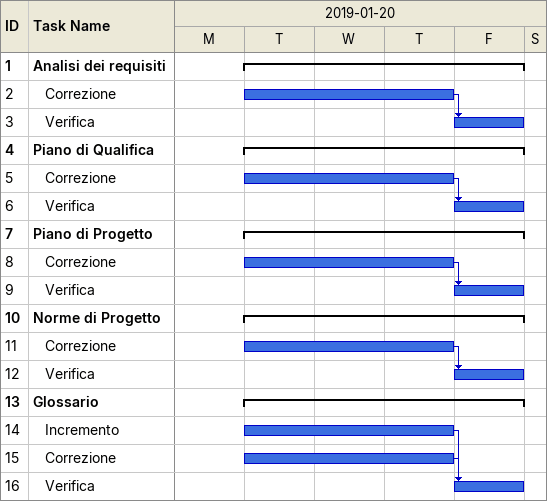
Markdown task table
| ID | Level | Task | Start | Finish | Predecessors |
|---|---|---|---|---|---|
| 1 | 1 | **Analisi dei requisiti** | 2019-01-22 | 2019-01-25 |  |
| 2 | 2 | Correzione | 2019-01-22 | 2019-01-24 |  |
| 3 | 2 | Verifica | 2019-01-25 | 2019-01-25 | 2 |
| 4 | 1 | **Piano di Qualifica** | 2019-01-22 | 2019-01-25 |  |
| 5 | 2 | Correzione | 2019-01-22 | 2019-01-24 |  |
| 6 | 2 | Verifica | 2019-01-25 | 2019-01-25 | 5 |
| 7 | 1 | **Piano di Progetto** | 2019-01-22 | 2019-01-25 |  |
| 8 | 2 | Correzione | 2019-01-22 | 2019-01-24 |  |
| 9 | 2 | Verifica | 2019-01-25 | 2019-01-25 | 8 |
| 10 | 1 | **Norme di Progetto** | 2019-01-22 | 2019-01-25 |  |
| 11 | 2 | Correzione | 2019-01-22 | 2019-01-24 |  |
| 12 | 2 | Verifica | 2019-01-25 | 2019-01-25 | 11 |
| 13 | 1 | **Glossario** | 2019-01-22 | 2019-01-25 |  |
| 14 | 2 | Incremento | 2019-01-22 | 2019-01-24 |  |
| 15 | 2 | Correzione | 2019-01-22 | 2019-01-24 |  |
| 16 | 2 | Verifica | 2019-01-25 | 2019-01-25 | 14, 15 |
